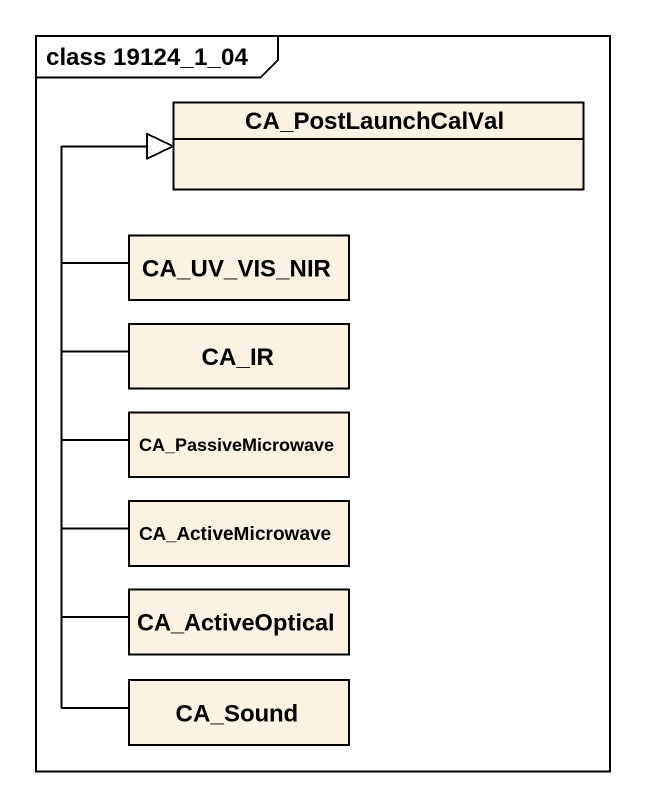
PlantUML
@startuml
mainframe class 19124_1_04
hide circle
hide empty members
class CA_PostLaunchCalVal
class CA_UV_VIS_NIR
class CA_IR
class CA_PassiveMicrowave
class CA_ActiveMicrowave
class CA_ActiveOptical
class CA_Sound
CA_UV_VIS_NIR -up-|> CA_PostLaunchCalVal
CA_IR -up-|> CA_PostLaunchCalVal
CA_PassiveMicrowave -up-|> CA_PostLaunchCalVal
CA_ActiveMicrowave -up-|> CA_PostLaunchCalVal
CA_ActiveOptical -up-|> CA_PostLaunchCalVal
CA_Sound -up-|> CA_PostLaunchCalVal
@enduml
